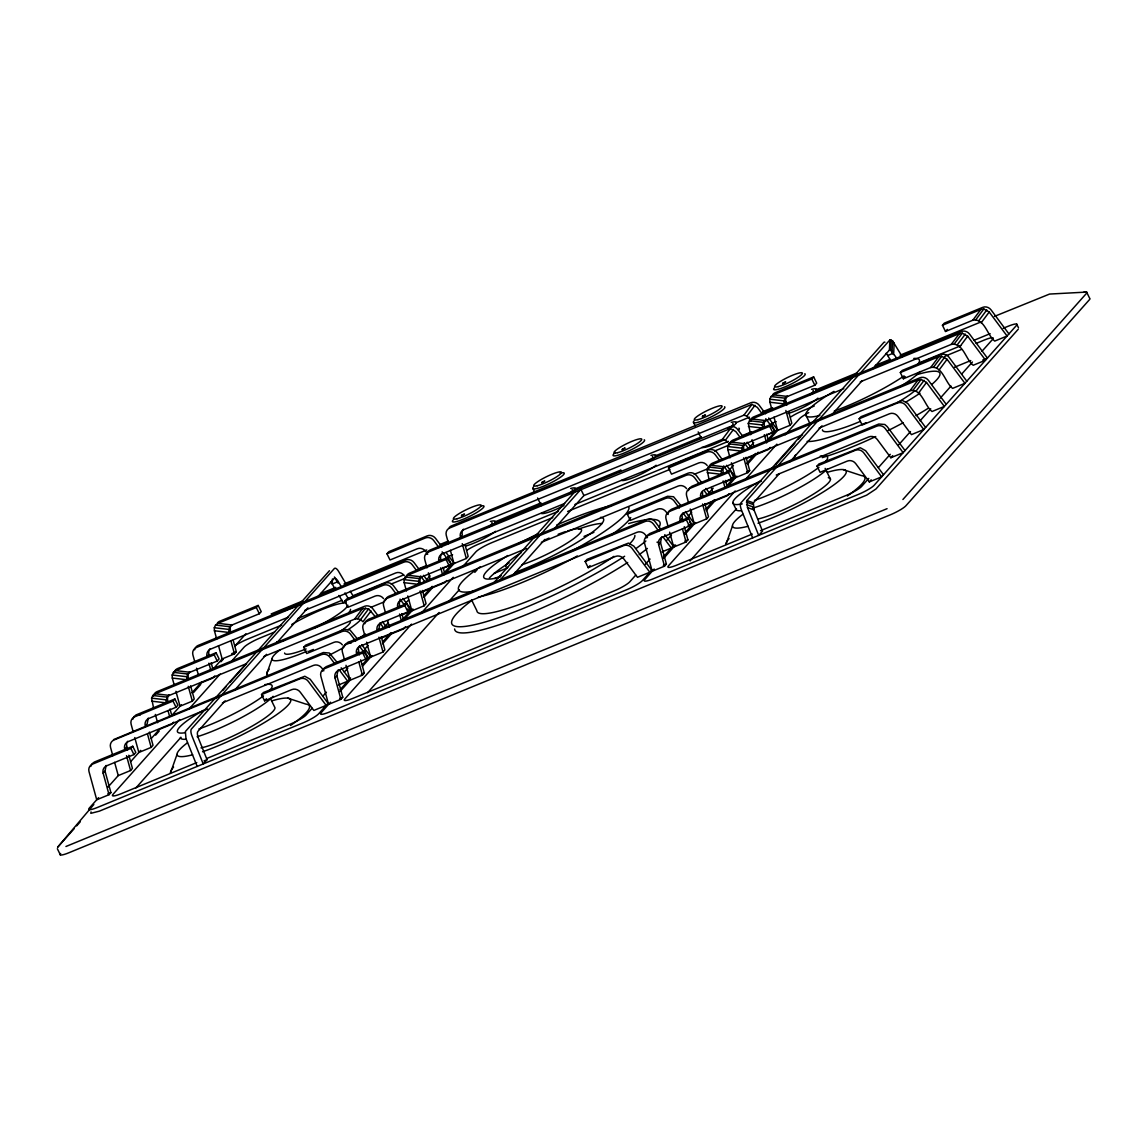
<?xml version="1.0" encoding="UTF-8"?>
<svg xmlns="http://www.w3.org/2000/svg" width="1147" height="1147" viewBox="0 0 1147 1147"><rect width="100%" height="100%" fill="white"/><g stroke="black" fill="none" stroke-linecap="round" stroke-linejoin="round"><path stroke-width="1.5" d="M332.401 578.991L332.2 584.024L335.555 589.73M872.867 368.674L889.427 350.079L889.828 339.999L892.509 340.759L902.187 356.617M897.083 358.724L890.574 349.792L890.975 339.713M892.108 350.839L892.509 340.759M894.115 342.939L893.714 353.018L887.678 355.498A7.011 2.566 67.6 0 0 886.072 353.333M91.057 811.904L90.814 813.338L99.388 811.144L866.702 495.117L875.978 488.98L1018.249 329.232M779.401 473.625L753.378 502.859L753.995 509.913L762.526 531.133L758.712 535.42L747.5 507.562L746.883 500.508L889.828 339.999M177.011 754.454L170.473 772.906A77.179 12.603 -26.1 0 1 173.584 767.099M266.735 673.805L271.982 659.038M732.503 525.928L725.951 544.381A77.179 12.603 -26.1 0 1 729.062 538.574M90.756 766.454L92.004 763.802L94.355 762.052L132.751 746.267L135.805 752.475L133.927 754.583L106.642 765.809A7.011 6.423 41.7 0 0 103.158 773.236L109.037 794.699L96.721 799.76L89.007 771.601A7.011 6.423 41.7 0 1 92.477 764.16L130.887 748.36L132.751 746.267M106.155 765.45L105.037 771.142L110.915 792.591L109.037 794.699M132.88 719.169L134.113 716.502L136.479 714.767L174.874 698.967L177.928 705.19L176.05 707.283L148.752 718.509A7.011 6.423 41.7 0 0 145.282 725.951L147.16 723.843L148.278 718.151M127.675 741.277L126.442 743.93L127.46 750.267M153.54 707.814L151.59 698.15L152.838 695.483L155.189 693.749L362.653 608.397L368.631 608.856L375.227 616.599M172.193 675.024L173.426 672.357L175.778 670.622L214.188 654.822L216.066 652.729L219.106 658.937L217.227 661.045L189.943 672.271L187.578 674.006L186.459 679.712L172.308 678.063L172.193 675.024L186.344 676.673M151.719 701.175L165.871 702.824L166.989 697.132L169.34 695.397L245.429 664.099M214.303 627.724L215.55 625.072L217.901 623.337L256.311 607.537L258.175 605.43L261.229 611.652L259.351 613.745L232.052 624.972L229.701 626.721L228.583 632.413L214.432 630.764L214.303 627.724L228.454 629.373M322.608 671.067L323.855 668.414L326.207 666.679L364.617 650.879L367.657 657.088L365.778 659.195L362.739 652.973L364.617 650.879M344.143 646.894L345.376 644.241L347.727 642.506L646.965 519.39A7.011 6.423 41.7 0 1 655.338 521.957L660.586 529.011M338.007 670.063L336.888 675.755L342.767 697.218L340.888 699.312L328.572 704.387L320.859 676.214A7.011 6.423 41.7 0 1 324.329 668.773L362.739 652.973M364.732 623.782L365.965 621.115L368.33 619.38L406.726 603.58L409.78 609.803L407.902 611.896L380.603 623.136A7.011 6.423 41.7 0 0 377.134 630.563L379.012 628.456L380.13 622.764M359.527 645.89L358.294 648.542L359.312 654.88M404.045 579.636L405.278 576.984L407.644 575.235L446.04 559.435L447.918 557.342L450.957 563.55L449.079 565.657L421.795 576.884L419.429 578.618L418.311 584.325L404.16 582.676L404.045 579.636L418.196 581.285M646.234 537.929L647.482 535.276L649.833 533.527L688.243 517.727L691.283 523.95L689.404 526.057L686.365 519.835L688.243 517.727M667.769 513.756L669.002 511.103L671.368 509.354L878.817 424.017L884.796 424.476L887.19 426.569L905.04 450.57M661.633 536.925L660.514 542.617L666.393 564.066L664.514 566.174L652.199 571.235L644.485 543.061A7.011 6.423 41.7 0 1 647.969 535.635L686.365 519.835M688.358 490.644L689.605 487.977L691.956 486.242L730.352 470.442L733.406 476.65L731.528 478.758L704.229 489.984A7.011 6.423 41.7 0 0 700.76 497.425L702.638 495.318L702.509 492.278M683.153 512.752L681.92 515.404L682.952 521.742M709.018 479.288L707.068 469.625L708.316 466.958L710.667 465.223L918.13 379.872L921.113 379.413L926.504 382.438L944.354 406.439L932.038 411.501C924.554 405.952 921.887 388.331 910.073 390.654L819.101 428.075M727.671 446.498L728.904 443.832L731.27 442.097L769.666 426.297L771.544 424.204L774.583 430.412L772.72 432.519L745.421 443.746L743.055 445.48L741.822 448.147L741.951 451.172L727.786 449.538L727.671 446.498L741.822 448.147M707.197 472.65L721.348 474.299L721.234 471.259L722.467 468.607L724.832 466.872L802.57 434.885M750.654 434.699L748.26 423.372L749.507 420.72L751.859 418.985L959.322 333.634L962.304 333.175L967.681 336.186L985.531 360.187L973.215 365.262C965.745 359.714 963.064 342.093 951.25 344.415L860.293 381.836M769.78 399.199L771.028 396.547L773.379 394.812L811.789 379.012L813.653 376.904L816.707 383.127L814.829 385.22L787.53 396.446L785.179 398.195L783.931 400.848L784.061 403.887L769.909 402.239L769.78 399.199L783.931 400.848M748.389 426.412L762.54 428.06L762.411 425.021L763.658 422.368L766.01 420.619L843.748 388.647M263.624 656.614L354.595 619.179L362.653 608.397M354.595 619.179L357.577 618.72L365.635 607.939M357.577 618.72L360.574 619.638L368.631 608.856M371.026 610.964L362.968 621.746L360.574 619.638M554.316 528.767L583.909 495.547L722.381 439.344L730.453 428.548L735.829 431.573L740.03 437.222M722.381 439.344L725.377 440.262L733.449 429.465M463.431 529.226A7.011 6.423 41.7 0 0 462.313 534.918L460.434 537.025A7.011 6.423 41.7 0 1 463.904 529.599L743.916 415.171L751.973 404.375L757.364 407.4L762.612 414.454M743.916 415.171L746.912 416.089L754.97 405.292M910.073 390.654L918.13 379.872M913.055 390.195L921.113 379.413M930.661 367.527L938.719 356.746L941.701 356.287L947.092 359.312L964.942 383.313L952.627 388.374C945.142 382.826 942.476 365.205 930.661 367.527L903.363 378.768L900.323 372.546L902.202 370.452L940.597 354.652A7.011 6.423 41.7 0 1 948.97 357.204L966.806 381.205M933.644 367.083L941.701 356.287M916.052 391.113L924.109 380.331M951.25 344.415L959.322 333.634M954.232 343.957L962.304 333.175M936.64 368.001L944.698 357.204M972.785 320.242L980.843 309.461L983.825 309.002L989.216 312.013L1007.066 336.014L994.75 341.089C987.266 335.541 984.599 317.92 972.785 320.242L945.486 331.469L942.447 325.261L944.311 323.153L982.721 307.353A7.011 6.423 41.7 0 1 991.08 309.919L1008.93 333.92M918.446 393.22L926.504 382.438M975.767 319.784L983.825 309.002M957.229 344.874L965.301 334.092M939.035 370.094L947.092 359.312M978.764 320.701L986.821 309.919M959.623 346.982L967.681 336.186M981.158 322.809L989.216 312.013M103.158 773.236L105.037 771.142M126.557 746.969L124.693 749.063A7.011 6.423 41.7 0 1 128.163 741.636L207.55 708.975M165.871 702.824L167.749 700.731A7.011 6.423 41.7 0 1 168.867 695.025M186.459 679.712L188.337 677.605A7.011 6.423 41.7 0 1 189.456 671.913M228.583 632.413L230.461 630.305A7.011 6.423 41.7 0 1 231.579 624.613M132.937 730.926L131.131 724.302A7.011 6.423 41.7 0 1 134.6 716.861L173.011 701.075L174.874 698.967M98.599 797.667L89.237 808.176A14.036 2.294 -26.1 0 0 97.567 807.402L302.851 722.954A14.036 2.294 -26.1 0 0 318.665 713.778L328.128 703.154M107.847 787.272L118.256 775.587L130.572 770.526L132.435 768.418L128.822 755.213M130.658 761.665L140.708 750.367M151.246 738.539L159.433 729.349L171.749 724.287L173.613 722.18M171.892 715.355L181.312 704.788M191.893 692.903L201.313 682.322M233.171 640.212L236.325 651.768L234.461 653.862L222.145 658.937L212.898 669.318L211.191 662.737M93.839 804.491L57.608 847.26L74.283 828.535M155.605 735.141L159.161 731.141M193.614 692.458L200.739 684.458M220.927 661.79L223.307 659.124M235.178 645.775L245.874 633.775M76.663 825.869L80.233 821.854M134.758 737.564L138.844 752.475L151.16 747.4L153.024 745.306L149.411 732.101M175.935 691.311L180.022 706.222L192.338 701.161L194.216 699.053L190.603 685.863M214.804 675.941L212.926 678.035L200.61 683.11M179.678 719.513L112.965 794.412A14.036 2.294 -26.1 0 0 121.295 793.652L196.797 762.583M189.198 708.803L220.181 674.035M232.081 660.658L243.996 647.281A14.036 2.294 -26.1 0 1 259.824 638.105L274.592 632.026M135.733 788.118L180.997 737.292M215.55 698.509L217.93 695.828M222.69 690.48L226.26 686.465M229.844 682.451L246.519 663.726M225.113 700.831L197.901 731.385A7.011 2.566 67.6 0 0 198.503 738.439L207.048 759.658L203.234 763.945L192.022 736.087A7.011 2.566 67.6 0 1 191.406 729.033L334.351 568.525A7.011 2.566 67.6 0 1 338.637 571.464L346.709 585.142M234.576 690.193L266.52 654.335M277.158 642.377L307.926 607.838M317.389 597.214L333.949 578.604A7.011 2.566 67.6 0 1 338.236 581.543L341.605 587.25M331.884 591.479L333.992 589.114L319.497 595.064M261.545 694.609L299.94 678.809A7.011 6.423 41.7 0 1 308.314 681.375L326.164 705.376L313.848 710.437L300.256 692.157A7.011 6.423 41.7 0 0 291.883 689.591L264.584 700.831L261.545 694.609L263.409 692.501L304.801 676.257L310.192 679.268L328.028 703.269M342.365 644.872A7.011 6.423 41.7 0 0 334.006 642.306L306.708 653.532L303.654 647.309L305.532 645.216L343.942 629.416L349.907 629.875L357.549 639.037M383.557 598.619A7.011 6.423 41.7 0 0 375.184 596.067L347.885 607.293L344.846 601.071L346.709 598.978L385.12 583.178A7.011 6.423 41.7 0 1 393.493 585.73L398.74 592.798M427.759 554.144L425.666 551.334A7.011 6.423 41.7 0 0 417.307 548.768L390.009 559.994L386.969 553.786L388.833 551.678L427.243 535.878A7.011 6.423 41.7 0 1 435.602 538.445L441.91 546.918M351.082 597.931L352.989 595.78L403.615 574.948M264.584 700.831L266.462 698.724M340.888 699.312L335.01 677.863L336.888 675.755M358.409 651.582L356.545 653.69A7.011 6.423 41.7 0 1 360.015 646.248L637.044 532.28A7.011 6.423 41.7 0 1 645.403 534.846L647.496 537.656M418.311 584.325L420.189 582.217A7.011 6.423 41.7 0 1 421.307 576.525M312.127 708.244L306.177 714.925A14.036 2.294 -26.1 0 1 290.349 724.101L206.646 758.54M322.852 696.2L326.422 692.186M344.301 672.128L347.871 668.113M364.545 649.388L368.115 645.374M384.79 626.649L388.374 622.635M405.049 603.91L408.619 599.895M426.483 579.837L430.068 575.823M364.803 635.538L362.982 628.914A7.011 6.423 41.7 0 1 366.452 621.488L404.862 605.688L406.726 603.58M339.956 689.892L350.595 677.934M362.423 664.658L370.696 655.367M382.51 642.091L390.797 632.8M402.611 619.523L412.074 608.899M423.888 595.637L432.175 586.332M443.989 573.056L453.452 562.446L446.097 552.553M330.551 702.165L321.088 712.789A14.036 2.294 -26.1 0 0 329.418 712.029L626.477 589.816A14.036 2.294 -26.1 0 0 642.306 580.64L651.725 570.045M339.999 691.541L350.638 679.598M362.466 666.321L371.929 655.697M382.568 643.754L392.03 633.13M403.844 619.853L413.307 609.243M423.946 597.286L433.408 586.676M444.047 574.719L454.685 562.776M346.021 665.289L350.107 680.214L362.423 675.139L364.287 673.045L360.674 659.84M366.61 642.177L370.696 657.088L383.012 652.026L384.876 649.919L381.263 636.714M405.479 626.792L403.601 628.9L391.285 633.961M407.787 595.924L411.873 610.849L424.189 605.774L426.067 603.68L422.454 590.476M446.656 580.554L444.778 582.662L432.462 587.723M450.37 550.288L453.997 563.55L466.313 558.489L468.177 556.381L465.022 544.825M411.529 624.126L344.817 699.025A14.036 2.294 -26.1 0 0 353.147 698.265L613.989 590.963A14.036 2.294 -26.1 0 0 629.803 581.787L635.753 575.091M421.049 613.43L453.223 577.314M462.743 566.604L475.847 551.893A14.036 2.294 -26.1 0 1 491.676 542.717L552.754 517.598M367.585 692.731L439.057 612.484M448.592 601.774L459.316 589.744M474.801 572.353L477.181 569.672M494.328 582.189L574.833 491.805M500.379 579.708L580.869 489.325L583.909 495.547M512.881 575.292L544.854 539.405M585.171 561.471L623.567 545.671A7.011 6.423 41.7 0 1 631.94 548.237L649.79 572.238L637.474 577.299L623.882 559.019A7.011 6.423 41.7 0 0 615.509 556.453L588.21 567.679L585.171 561.471L587.035 559.363L628.427 543.105L633.818 546.13L651.654 570.131M668.084 514.53L665.991 511.72A7.011 6.423 41.7 0 0 657.632 509.168L630.334 520.394L627.294 514.171L629.158 512.078L667.568 496.278L673.547 496.737L681.175 505.899M707.183 465.481A7.011 6.423 41.7 0 0 698.81 462.915L671.511 474.155L668.472 467.933L670.35 465.825L708.746 450.025A7.011 6.423 41.7 0 1 717.119 452.592L722.366 459.646M588.21 567.679L590.088 565.586M664.514 566.174L658.636 544.71L660.514 542.617L656.973 542.201M682.049 518.444L680.171 520.537A7.011 6.423 41.7 0 1 683.641 513.11L761.379 481.123M721.348 474.299L723.227 472.206A7.011 6.423 41.7 0 1 724.345 466.499M741.951 451.172L743.815 449.079A7.011 6.423 41.7 0 1 744.933 443.387M762.54 428.06L764.404 425.953A7.011 6.423 41.7 0 1 765.522 420.261M784.061 403.887L785.939 401.78A7.011 6.423 41.7 0 1 787.057 396.088M645.288 564.396L650.048 559.048M666.737 540.323L671.497 534.975M688.171 516.25L691.741 512.236M708.43 493.511L713.19 488.149M728.675 470.772L733.435 465.41M750.124 446.685L753.694 442.67M688.429 502.4L686.609 495.776A7.011 6.423 41.7 0 1 690.078 488.335L728.488 472.55L730.352 470.442M663.525 556.811L674.135 544.897M684.745 532.982L694.179 522.387M705.964 509.153L714.366 499.719M727.198 485.31L734.955 476.593L726.567 465.295M746.654 463.46L755.558 453.466M767.114 440.491L777.078 429.293L768.676 418.01M654.177 569.027L644.714 579.651A14.036 2.294 -26.1 0 0 653.044 578.877L858.329 494.429A14.036 2.294 -26.1 0 0 874.157 485.253L1016.414 325.504A14.036 2.294 -26.1 0 0 1008.084 326.278L1003.195 328.286M663.626 558.403L675.597 544.968M684.917 534.516L695.555 522.559M706.194 510.616L715.656 499.992M727.47 486.715L736.933 476.105M747.572 464.148L758.21 452.205M768.848 440.262L778.311 429.638M669.647 532.151L673.733 547.062L686.049 542.001L687.913 539.893L684.3 526.688M690.236 509.024L694.322 523.95L706.638 518.874L708.502 516.781L704.889 503.576M729.105 493.654L727.227 495.762L714.911 500.823M731.428 462.786L735.499 477.697L747.815 472.636L749.694 470.528L746.08 457.323M770.282 447.416L768.404 449.509L756.102 454.585M773.996 417.15L777.623 430.412L789.939 425.336L791.803 423.243L788.649 411.687M735.155 490.988L668.443 565.887A14.036 2.294 -26.1 0 0 676.773 565.127L752.274 534.058M744.69 480.278L776.849 444.161M785.179 434.799L799.473 418.755A14.036 2.294 -26.1 0 1 808.764 412.633M690.021 560.926L736.474 508.766M775.788 464.621L794.857 443.229M798.427 439.215L800.807 436.534M790.054 461.668L821.998 425.809M831.46 415.171L862.214 380.632M817.022 466.083L855.418 450.284A7.011 6.423 41.7 0 1 863.791 452.85L881.642 476.851L869.326 481.912L855.734 463.632A7.011 6.423 41.7 0 0 847.361 461.065L820.062 472.306L817.022 466.083L818.901 463.976L860.279 447.731L865.67 450.742L883.505 474.743M859.146 418.784L897.542 402.984A7.011 6.423 41.7 0 1 905.915 405.551L923.765 429.552L911.449 434.627L897.857 416.332A7.011 6.423 41.7 0 0 889.484 413.78L862.186 425.007L859.146 418.784L861.01 416.691L902.402 400.432L907.779 403.457L925.629 427.458M903.363 378.768L905.241 376.66M945.486 331.469L947.365 329.375M868.795 478.371L861.655 486.4A14.036 2.294 -26.1 0 1 845.841 495.576L760.49 530.688M878.33 467.675L890.244 454.298M898.588 444.936L910.489 431.559M920.023 420.863L930.747 408.819M940.282 398.124L950.992 386.08M961.716 374.037L972.441 362.008M981.975 351.297L992.685 339.268A14.036 2.294 -26.1 0 0 984.355 340.028L976.154 343.412M869.326 481.912L871.204 479.819M776.261 475.001L868.896 436.892A7.011 6.423 41.7 0 1 877.254 439.459L890.846 457.739L892.724 455.646M902.904 499.504L1086.352 293.517A14.036 2.294 -26.1 0 0 1083.557 292.356M113.524 739.629L323.339 652.543L329.318 653.001L336.96 662.163M258.175 605.43L219.78 621.23A7.011 6.423 41.7 0 0 217.414 622.964M813.653 376.904L775.257 392.704A7.011 6.423 41.7 0 0 772.906 394.439M386.969 553.786L425.365 537.986A7.011 6.423 41.7 0 1 433.738 540.538L438.986 547.606M942.447 325.261L980.843 309.461M338.236 581.543L332.2 584.024L330.594 581.859M271.194 613.932L302.636 600.999M320.845 593.515L335.727 587.379M344.014 583.981L426.756 549.943M439.989 544.495L448.262 541.083M494.601 522.028L540.94 502.96M574.045 489.339L620.369 470.284M655.123 455.99L701.462 436.921M736.216 422.626L749.464 417.178M762.698 411.73L772.634 407.644M815.66 389.937L857.024 372.918M875.233 365.434L890.129 359.312M900.051 355.226L981.144 321.863M994.392 316.414L1049.562 294.062L1086.61 292.084L1089.65 298.292A14.036 2.294 -26.1 0 1 1089.392 299.74L905.944 505.727A14.036 2.294 -26.1 0 1 890.129 514.903L68.978 852.723A14.036 2.294 -26.1 0 1 60.648 853.483M282.477 610.304L301.79 602.361M285.288 610.491L294.879 606.548M295.625 606.233L299.869 604.498M288.27 617.172L210.532 649.145A7.011 6.423 41.7 0 0 207.062 656.586L208.926 654.478A7.011 6.423 41.7 0 1 210.044 648.786M304.801 610.362L395.772 572.941A7.011 6.423 41.7 0 1 404.145 575.507M564.654 503.461L442.384 553.772A7.011 6.423 41.7 0 0 438.914 561.198L440.778 559.091A7.011 6.423 41.7 0 1 441.896 553.399M281.617 625.144L247.322 639.252A14.036 2.294 -26.1 0 0 234.992 645.661M297.948 618.419L342.05 600.282M418.311 568.912L426.483 565.543M447.703 556.811L452.606 554.804M558.388 511.275L479.174 543.864A14.036 2.294 -26.1 0 0 466.843 550.273M574.891 504.494L728.374 441.351M741.579 435.917L751.486 431.846M771.286 423.687L776.232 421.652M814.241 406.024L802.8 410.726A14.036 2.294 -26.1 0 0 790.469 417.135M919.894 362.552L960.727 345.763M973.789 340.387L990.119 333.662M216.066 652.729L177.656 668.529A7.011 6.423 41.7 0 0 174.057 672.916M447.918 557.342L409.508 573.142A7.011 6.423 41.7 0 0 405.909 577.543M771.544 424.204L733.134 440.004A7.011 6.423 41.7 0 0 729.535 444.391M344.846 601.071L383.241 585.271A7.011 6.423 41.7 0 1 391.614 587.837L395.815 593.486M668.472 467.933L706.867 452.133A7.011 6.423 41.7 0 1 715.241 454.699L719.441 460.348M900.323 372.546L938.719 356.746M346.15 601.315L343.125 602.548L338.924 595.436M391.127 584.081L405.895 578.016M567.607 511.476L669.963 469.367M714.538 451.029L729.392 444.921M944.97 356.23L961.387 349.477M231.708 653.661L236.325 651.768M442.341 568.338L451.574 564.539L442.125 551.836M767.515 434.57L775.214 431.401L765.766 418.698M370.954 607.322L384.087 601.917M694.207 474.342L709.075 468.22M954.347 367.312L970.749 360.559M982.793 359.986L987.409 358.093L969.559 334.092A7.011 6.423 41.7 0 0 961.186 331.526L753.722 416.877A7.011 6.423 41.7 0 0 750.124 421.279M526.516 548.452L401.192 600.01A7.011 6.423 41.7 0 0 397.722 607.437L399.6 605.344A7.011 6.423 41.7 0 1 400.719 599.652M541.355 542.345L678.221 486.041A7.011 6.423 41.7 0 1 686.594 488.608M420.82 592.512L430.053 588.712M745.98 458.743L753.679 455.574M303.654 647.309L342.064 631.524A7.011 6.423 41.7 0 1 350.437 634.076L355.685 641.144M627.294 514.171L665.69 498.372A7.011 6.423 41.7 0 1 674.063 500.938L679.311 507.992M493.927 573.471L507.06 568.066M584.052 536.395L593.902 532.337M308.572 651.424L313.389 649.446M746.611 471.804L749.694 470.528M401.765 615.007L409.465 611.838L407.357 609.014M725.391 481.869L733.091 478.7M494.644 578.504L501.21 575.794M222.446 702.853L313.403 665.418A7.011 6.423 41.7 0 1 321.777 667.984L323.87 670.794M381.177 638.119L388.876 634.965M704.803 504.981L712.502 501.812M688.071 525.269L691.283 523.95M361.205 674.307L364.287 673.045M684.831 541.169L687.913 539.893M338.451 685.003L347.684 681.203L339.283 669.905M662.077 551.865L671.31 548.065L662.923 536.767M890.846 457.739L903.162 452.678L885.326 428.677A7.011 6.423 41.7 0 0 876.953 426.111L669.49 511.462A7.011 6.423 41.7 0 0 666.02 518.903L668.285 527.176M107.832 793.867L110.915 792.591M339.684 698.48L342.767 697.218M663.31 565.342L666.393 564.066M204.023 760.891L207.048 759.658M65.938 846.5L887.075 508.68M889.427 350.079L890.574 349.792M329.447 570.719L185.37 731.514L185.986 738.568L197.184 766.425M751.973 404.375L449.753 527.95A7.011 6.423 41.7 0 0 446.283 535.377L448.549 543.664M730.453 428.548L428.232 552.123A7.011 6.423 41.7 0 0 424.763 559.55L427.028 567.837M773.379 394.812L787.53 396.446M771.028 396.547L785.179 398.195M751.859 418.985L766.01 420.619M749.507 420.72L763.658 422.368M748.26 423.372L762.411 425.021M731.27 442.097L745.421 443.746M728.904 443.832L743.055 445.48M710.667 465.223L724.832 466.872M708.316 466.958L722.467 468.607M707.068 469.625L721.234 471.259M407.644 575.235L421.795 576.884M405.278 576.984L419.429 578.618M217.901 623.337L232.052 624.972M215.55 625.072L229.701 626.721M347.727 642.506L351.269 642.908M175.778 670.622L189.943 672.271M173.426 672.357L187.578 674.006M155.189 693.749L169.34 695.397M152.838 695.483L166.989 697.132M151.59 698.15L165.742 699.799M136.479 714.767L140.006 715.183M843.246 469.61L861.311 475.561A77.179 12.603 -26.1 0 1 847.346 495.991M287.768 698.136L305.833 704.086A77.179 12.603 -26.1 0 1 290.521 725.463M746.883 500.508L753.378 502.859M746.367 502.071L752.862 504.422M746.597 504.594L753.077 506.945M747.5 507.562L753.995 509.913M746.912 416.089L751.385 421.006M725.377 440.262L727.772 442.355M946.218 404.332L928.382 380.331A7.011 6.423 41.7 0 0 920.009 377.764L712.545 463.116A7.011 6.423 41.7 0 0 708.946 467.517M765.536 413.766L759.228 405.292A7.011 6.423 41.7 0 0 750.869 402.74L451.631 525.842A7.011 6.423 41.7 0 0 449.266 527.577M742.955 436.534L737.707 429.465A7.011 6.423 41.7 0 0 729.334 426.913L430.096 550.015A7.011 6.423 41.7 0 0 426.498 554.417M747.156 442.183L751.357 447.832M744.231 442.871L748.432 448.52M723.642 465.983L727.843 471.632M701.778 482.772L696.53 475.718A7.011 6.423 41.7 0 0 688.157 473.152L388.919 596.254A7.011 6.423 41.7 0 0 385.32 600.655M705.964 488.421L710.165 494.07M698.853 483.461L694.652 477.812A7.011 6.423 41.7 0 0 686.279 475.259L387.041 598.361A7.011 6.423 41.7 0 0 383.571 605.788L385.392 612.426M704.1 490.529L707.255 494.758M685.376 511.548L693.777 522.831M683.512 513.641L687.713 519.29M689.806 522.114L691.899 524.939L662.12 537.283A7.011 6.423 41.7 0 0 658.636 544.71M664.787 534.66L673.189 545.958M658.722 531.118L653.475 524.064A7.011 6.423 41.7 0 0 645.101 521.498L345.864 644.6A7.011 6.423 41.7 0 0 342.394 652.041L344.659 660.328M419.329 569.672L414.081 562.618A7.011 6.423 41.7 0 0 405.708 560.051L198.245 645.403A7.011 6.423 41.7 0 0 194.646 649.804M423.53 575.321L427.731 580.97M416.404 570.36L412.203 564.711A7.011 6.423 41.7 0 0 403.844 562.159L196.381 647.51A7.011 6.423 41.7 0 0 192.897 654.937L194.718 661.561M420.605 576.009L424.806 581.658M402.941 598.447L411.329 609.731M400.016 599.135L404.217 604.784M378.152 615.91L372.89 608.856A7.011 6.423 41.7 0 0 364.531 606.29L157.067 691.641A7.011 6.423 41.7 0 0 153.469 696.043M382.338 621.559L386.539 627.208M380.474 623.667L383.614 627.896M361.749 644.686L370.151 655.984M359.886 646.779L368.273 658.077L338.494 670.422A7.011 6.423 41.7 0 0 335.01 677.863M341.161 667.798L349.563 679.096M334.035 662.851L329.834 657.202A7.011 6.423 41.7 0 0 321.475 654.636L114.012 739.987A7.011 6.423 41.7 0 0 110.542 747.428L112.807 755.701M890.76 349.978L893.456 354.538M887.678 355.498L891.047 361.205M350.294 591.221L352.989 595.78M344.96 592.942L348.33 598.648M334.394 576.984L337.978 583.063M1016.672 324.071L1018.507 327.798M811.789 379.012L814.829 385.22M805.724 414.798L808.778 421.006A63.157 10.309 -26.1 0 0 811.789 423.114M825.137 468.363L830.471 479.245M769.666 426.297L772.72 432.519M728.488 472.55L731.528 478.758M693.706 422.77L695.197 425.809M698.179 431.917L701.175 438.025M732.847 502.759L735.887 508.981A52.619 8.588 -26.1 0 0 741.349 510.702M533.097 488.837L534.588 491.891M537.585 497.999L541.312 505.626M471.532 599.824L476.865 610.706A87.702 14.323 -26.1 0 0 527.591 601.3A87.702 14.323 -26.1 0 0 613.932 556.338M446.04 559.435L449.079 565.657M404.862 605.688L407.902 611.896M256.311 607.537L259.351 613.745M270.42 698.437L274.993 707.771A45.608 7.456 -26.1 0 1 247.135 728.904A45.608 7.456 -26.1 0 1 200.997 747.887M214.188 654.822L217.227 661.045M173.011 701.075L176.05 707.283M130.887 748.36L133.927 754.583M57.35 848.708L60.39 854.916M752.676 537.9L741.464 510.042A7.011 2.566 67.6 0 1 740.847 502.988L883.792 342.48A7.011 2.566 67.6 0 1 884.939 342.193M785.939 401.78L786.842 405.092M785.867 410.483L789.939 425.336M769.909 402.239L772.175 410.526M766.669 434.211L768.476 440.806M764.346 434.656L766.597 442.914M752.016 439.674L753.823 446.298M743.758 457.782L747.815 472.636M727.786 449.538L730.066 457.811M725.478 480.45L727.298 487.059M723.155 480.908L724.961 487.504M711.283 487.561L712.645 492.536M702.566 504.02L706.638 518.874M682.436 528.796L686.049 542.001M462.241 543.635L466.313 558.489M443.043 567.349L444.85 573.959M440.72 567.808L442.527 574.403M428.39 572.812L430.197 579.436M420.132 590.92L424.189 605.774M404.16 582.676L406.439 590.963M401.851 613.588L403.658 620.197M399.529 614.046L401.335 620.642M387.657 620.713L389.464 627.337M378.94 637.159L383.012 652.026M358.796 661.934L362.423 675.139M230.848 640.671L234.461 653.862M214.432 630.764L216.697 639.051M218.518 645.675L222.145 658.937M208.869 663.181L210.675 669.791M196.538 668.199L198.345 674.823M188.266 686.307L192.338 701.161M172.308 678.063L174.129 684.687M170 708.975L171.806 715.585M168.136 711.083L169.484 716.029M155.347 714.438L157.612 722.725M147.547 734.195L151.16 747.4M126.5 755.672L130.572 770.526M114.614 762.339L118.256 775.587M827.417 472.277A63.157 10.309 -26.1 0 1 834.399 484.493A63.157 10.309 -26.1 0 1 758.024 523.233M748.116 526.258A63.157 10.309 -26.1 0 1 742.912 514.229M828.292 477.726A45.608 7.456 -26.1 0 1 809.467 496.522A45.608 7.456 -26.1 0 1 757.794 519.075M820.32 456.09A52.619 8.588 -26.1 0 1 825.525 461.538M818.972 467.316A52.619 8.588 -26.1 0 1 754.425 500.407M742.267 503.877A52.619 8.588 -26.1 0 1 760.404 480.908M827.618 468.779A52.619 8.588 -26.1 0 1 752.604 508.193M649.001 519.476A115.775 18.911 -26.1 0 1 659.109 527.147M645.89 541.011A115.775 18.911 -26.1 0 1 636.126 548.438M624.642 556.252A115.775 18.911 -26.1 0 1 486.099 621.717A115.775 18.911 -26.1 0 1 470.671 601.315M628.628 523.548A115.775 18.911 -26.1 0 1 645.474 519.863M271.939 700.817A63.157 10.309 -26.1 0 1 278.922 713.018A63.157 10.309 -26.1 0 1 202.546 751.758M192.639 754.783A63.157 10.309 -26.1 0 1 187.434 742.769M804.821 373.721A17.535 2.868 -26.1 0 1 788.806 385.191A17.535 2.868 -26.1 0 1 774.325 387.93M813.051 390.496A17.535 2.868 -26.1 0 1 809.768 394.797M567.45 530.989A42.095 6.882 -26.1 0 1 573.973 538.43A42.095 6.882 -26.1 0 1 521.813 564.797M507.777 567.665A42.095 6.882 -26.1 0 1 520.982 552.84M544.653 540.108A42.095 6.882 -26.1 0 1 549.112 538.072M558.116 534.301A42.095 6.882 -26.1 0 1 565.571 531.591M273.101 696.286A52.619 8.588 -26.1 0 1 197.126 736.732M185.871 739.227A52.619 8.588 -26.1 0 1 180.409 737.507M264.842 684.616A52.619 8.588 -26.1 0 1 270.047 690.064M263.495 695.856A52.619 8.588 -26.1 0 1 198.947 728.933M184.696 732.775A52.619 8.588 -26.1 0 1 203.42 710.294M360.961 619.466A50.525 8.258 -26.1 0 1 347.885 629.76M307.052 651.209A50.525 8.258 -26.1 0 1 280.312 649.675M365.477 633.947A61.752 10.079 -26.1 0 1 357.176 639.524M343.512 647.625A61.752 10.079 -26.1 0 1 329.433 655.052M268.111 675.468A61.752 10.079 -26.1 0 1 269.23 669.16M350.351 621.688A36.489 5.964 -26.1 0 1 338.766 632.312M306.134 648.93A36.489 5.964 -26.1 0 1 284.614 653.016M350.538 609.329A42.095 6.882 -26.1 0 1 348.846 612.498M347.957 605.229A42.095 6.882 -26.1 0 1 313.647 628.384M284.599 640.184A42.095 6.882 -26.1 0 1 276.628 641.89M291.754 624.484A42.095 6.882 -26.1 0 1 346.093 602.964M927.794 408.547A92.62 15.126 -26.1 0 1 915.937 415.658M903.248 422.727A92.62 15.126 -26.1 0 1 888.165 430.541M875.735 436.548A92.62 15.126 -26.1 0 1 822.27 457.624M794.412 458.528A92.62 15.126 -26.1 0 1 795.674 454.771M916.725 374.696A75.774 12.373 -26.1 0 1 931.751 384.46M919.98 393.206A75.774 12.373 -26.1 0 1 905.743 402.138M866.114 422.698A75.774 12.373 -26.1 0 1 807.115 441.38M914.776 390.797A54.726 8.932 -26.1 0 1 896.997 402.898M860.107 421.494A54.726 8.932 -26.1 0 1 822.442 429.824M913.772 358.438A63.157 10.309 -26.1 0 1 916.955 365.334M904.08 375.886A63.157 10.309 -26.1 0 1 834.299 411.027M819.833 415.501A63.157 10.309 -26.1 0 1 833.955 391.371M919.994 371.542A63.157 10.309 -26.1 0 1 899.721 386.94M647.395 548.467A115.775 18.911 -26.1 0 1 639.166 554.661M627.681 562.474A115.775 18.911 -26.1 0 1 516.508 618.534A115.775 18.911 -26.1 0 1 454.628 628.972M629.015 507.533A94.728 15.47 -26.1 0 1 571.163 551.435M475.331 590.863A94.728 15.47 -26.1 0 1 480.407 566.661M517.698 544.151A94.728 15.47 -26.1 0 1 537.857 533.828M556.682 525.054A94.728 15.47 -26.1 0 1 610.706 505.813M630.764 517.584A94.728 15.47 -26.1 0 1 611.394 534.975M577.314 555.951A94.728 15.47 -26.1 0 1 478.385 597.071M600.555 517.369A66.655 10.882 -26.1 0 1 582.318 539.133A66.655 10.882 -26.1 0 1 514.86 572.453M500.135 577.142A66.655 10.882 -26.1 0 1 507.734 555.549M489.382 578.002A66.655 10.882 -26.1 0 1 509.153 562.79M578.547 529.082A66.655 10.882 -26.1 0 1 602.275 523.491M634.879 535.405A87.702 14.323 -26.1 0 1 629.545 543.907M644.227 439.788A17.535 2.868 -26.1 0 1 626.133 452.19A17.535 2.868 -26.1 0 1 615.437 452.434M652.442 456.578A17.535 2.868 -26.1 0 1 647.768 461.825M650.951 455.388A21.047 3.441 -26.1 0 1 653.073 459.015M618.921 472.034A21.047 3.441 -26.1 0 1 620.986 470.141M656.127 465.238A21.047 3.441 -26.1 0 1 636.872 476.077A21.047 3.441 -26.1 0 1 621.588 480.407M811.56 389.32A21.047 3.441 -26.1 0 1 812.191 394.052M817.926 398.138A21.047 3.441 -26.1 0 1 788.147 413.522M724.531 406.755A17.535 2.868 -26.1 0 1 708.502 418.225A17.535 2.868 -26.1 0 1 694.021 420.963M732.747 423.544A17.535 2.868 -26.1 0 1 728.073 428.792M731.256 422.354A21.047 3.441 -26.1 0 1 731.886 427.085M699.226 439A21.047 3.441 -26.1 0 1 701.29 437.107M724.574 439.502A21.047 3.441 -26.1 0 1 701.892 447.373M738.869 428.161A21.047 3.441 -26.1 0 1 738.496 430.311M481.482 505.856A17.535 2.868 -26.1 0 1 470.356 516.007A17.535 2.868 -26.1 0 1 453.108 520.078M491.834 522.645A17.535 2.868 -26.1 0 1 488.565 526.946M490.343 521.469A21.047 3.441 -26.1 0 1 490.988 526.201M495.518 531.305A21.047 3.441 -26.1 0 1 465.553 546.058M560.109 473.181A17.535 2.868 -26.1 0 1 551.994 482.285A17.535 2.868 -26.1 0 1 533.412 487.045M572.138 489.611A17.535 2.868 -26.1 0 1 568.855 493.913M570.647 488.436A21.047 3.441 -26.1 0 1 572.769 492.049M538.617 505.067A21.047 3.441 -26.1 0 1 540.681 503.189M563.966 505.569A21.047 3.441 -26.1 0 1 541.284 513.44M462.098 515.046L461.352 515.878L464.521 514.042L462.098 515.046M542.402 481.998L541.656 482.844L544.825 481.009L542.402 481.998M622.706 448.964L621.961 449.81L625.129 447.975L622.706 448.964M703.011 415.931L702.265 416.777L705.434 414.942L703.011 415.931M783.315 382.897L782.569 383.729L785.724 381.894L783.315 382.897M778.297 386.596A15.441 2.523 -26.1 0 0 801.782 374.395A15.441 2.523 -26.1 0 0 785.423 378.582A15.441 2.523 -26.1 0 0 778.297 386.596M617.688 452.664A15.441 2.523 -26.1 0 0 641.173 440.462A15.441 2.523 -26.1 0 0 624.814 444.663A15.441 2.523 -26.1 0 0 617.688 452.664M697.993 419.63A15.441 2.523 -26.1 0 0 721.477 407.429A15.441 2.523 -26.1 0 0 705.118 411.615A15.441 2.523 -26.1 0 0 697.993 419.63M457.08 518.745A15.441 2.523 -26.1 0 0 480.579 506.544A15.441 2.523 -26.1 0 0 464.22 510.73A15.441 2.523 -26.1 0 0 457.08 518.745M537.384 485.711A15.441 2.523 -26.1 0 0 560.883 473.496A15.441 2.523 -26.1 0 0 544.524 477.697A15.441 2.523 -26.1 0 0 537.384 485.711"/></g></svg>
